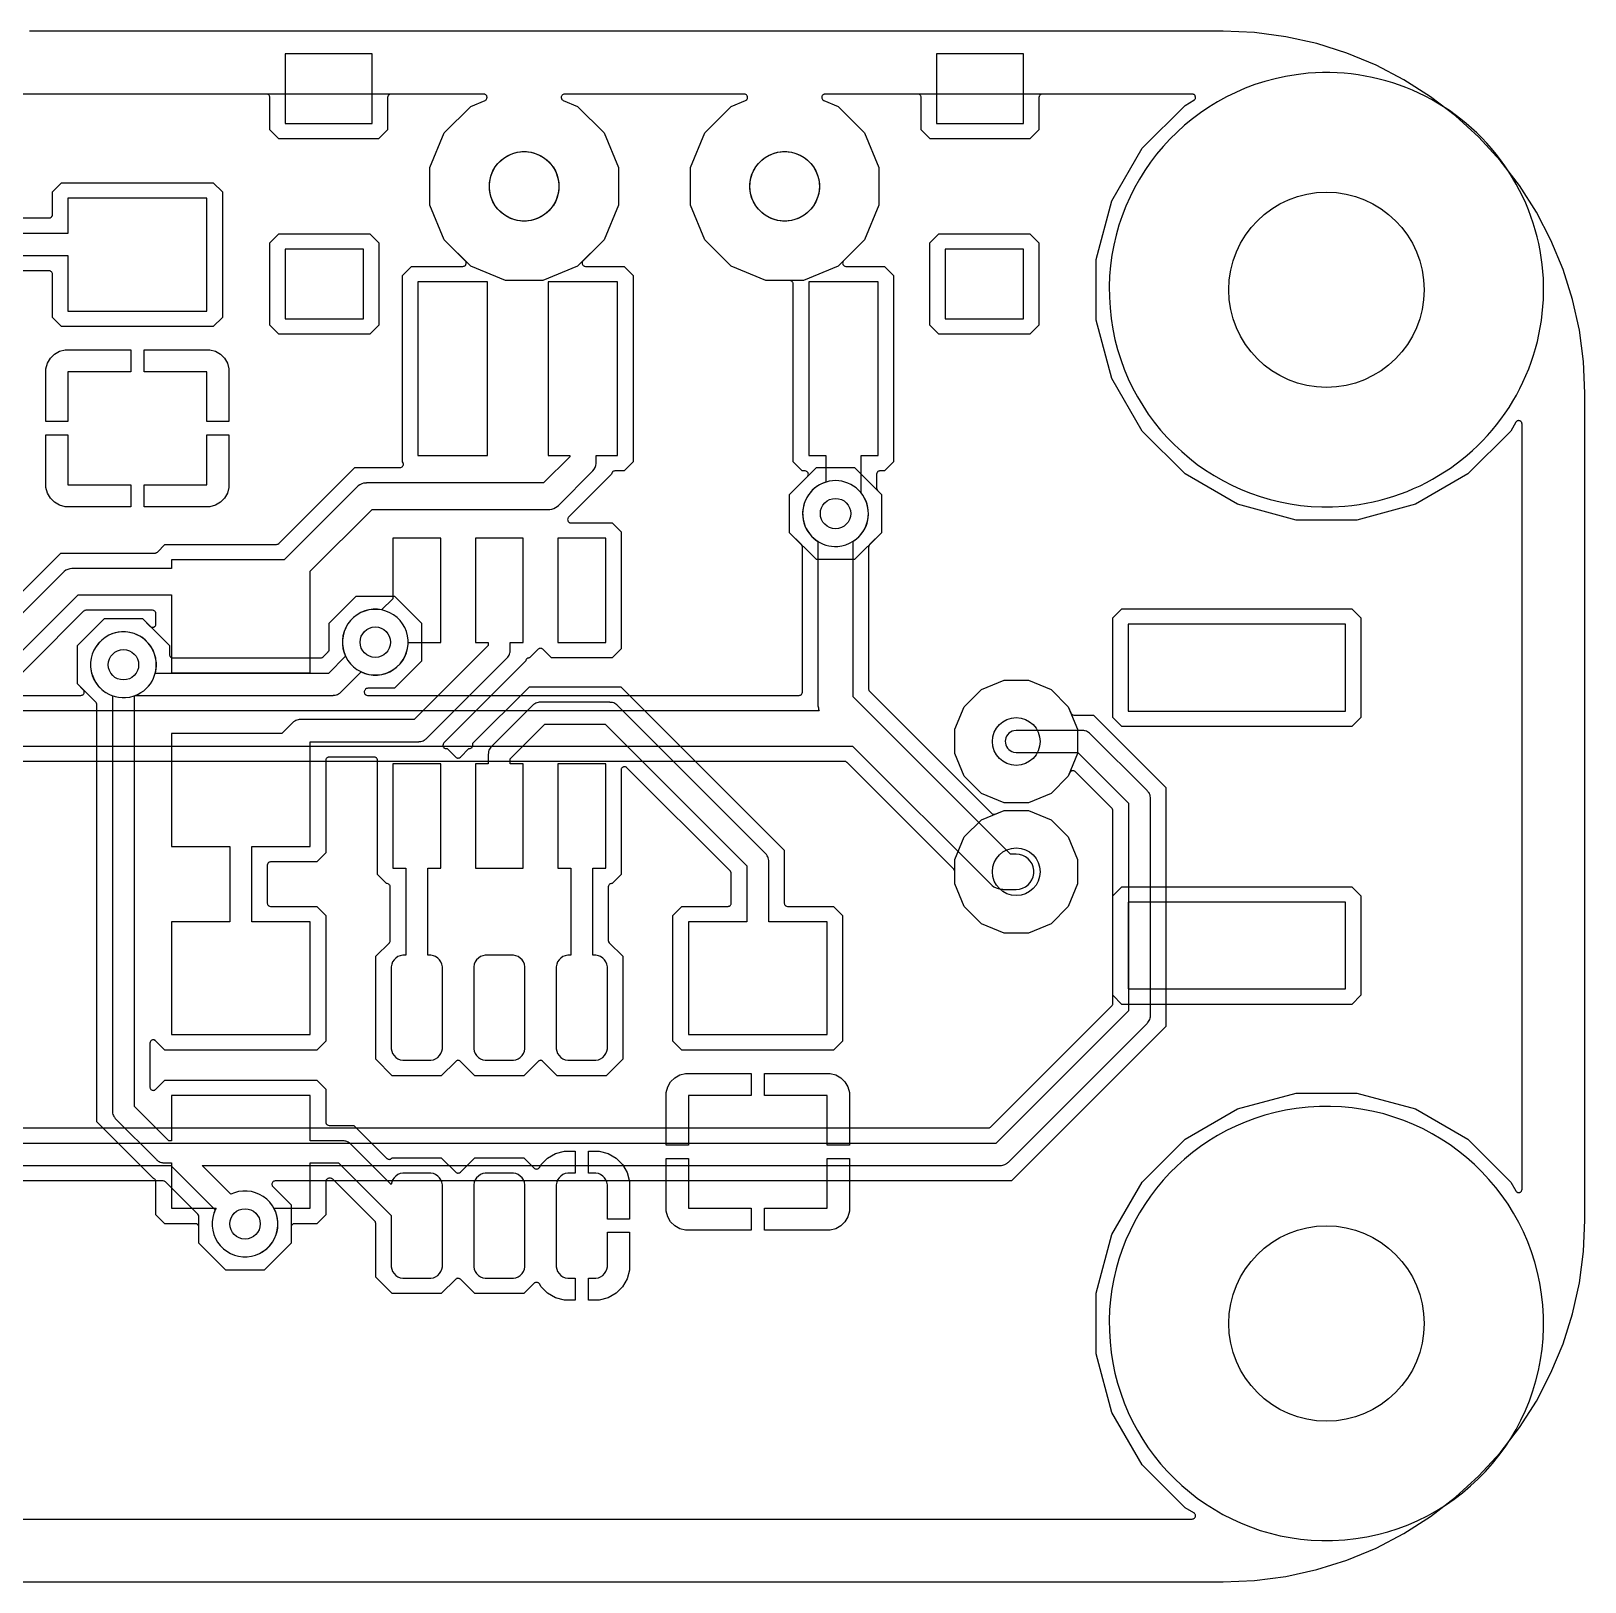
# Model space of a CAD drawing. Header units: millimetres. Extents: x 0.6 to 47, y 3 to 22.
# Drawn here: x 29.14 to 47.03, y 2.98 to 20.84 of the extents above; entities that cross this region are included whole.
import ezdxf

# ---------------------------------------------------------------- set-up
doc = ezdxf.new("R2010")
doc.units = ezdxf.units.MM

msp = doc.modelspace()

# ---------------------------------------------------------------- linework, layer by layer
at = {"layer": '16_copper'}
for points in [[(44.263, 15.367, 1), (43.843, 20.352), (43.704, 20.336, 0.945417), (44.123, 15.359)], [(30.274, 13.168), (30.322, 13.181), (30.337, 13.187), (32.614, 13.187), (32.62, 13.188), (32.625, 13.188, 0.111436), (32.678, 13.205), (32.684, 13.209), (32.693, 13.214), (32.699, 13.22), (32.704, 13.224), (32.938, 13.458), (32.978, 13.441, 1), (33.222, 14.159), (33.174, 14.172, 0.577349), (32.741, 13.678), (32.758, 13.638), (32.562, 13.441), (30.565, 13.441), (30.572, 13.466, 1), (29.828, 13.614), (29.822, 13.565, 0.453092), (30.225, 13.162)], [(44.263, 3.461, 1), (43.843, 8.445), (43.704, 8.43, 0.945417), (44.123, 3.453)]]:
    msp.add_lwpolyline(points, format="xyb", close=True, dxfattribs=at)
for points in [[(5.117, 3.7), (42.508, 3.7), (42.513, 3.702), (42.519, 3.702), (42.521, 3.703), (42.523, 3.704), (42.527, 3.707), (42.532, 3.709), (42.534, 3.711), (42.535, 3.712), (42.538, 3.717), (42.542, 3.721), (42.542, 3.723), (42.544, 3.725), (42.544, 3.731), (42.546, 3.736), (42.546, 3.738), (42.546, 3.741), (42.545, 3.746), (42.544, 3.751), (42.543, 3.753), (42.542, 3.755), (42.539, 3.76), (42.536, 3.764), (42.534, 3.766), (42.533, 3.768), (42.531, 3.769), (42.527, 3.772), (42.425, 3.831), (41.931, 4.325), (41.581, 4.929), (41.401, 5.604), (41.401, 6.302), (41.581, 6.977), (41.931, 7.582), (42.425, 8.076), (43.029, 8.425), (43.704, 8.606), (44.402, 8.606), (45.077, 8.425), (45.682, 8.076), (46.176, 7.582), (46.235, 7.479), (46.238, 7.475), (46.241, 7.471), (46.243, 7.47), (46.245, 7.468), (46.25, 7.466), (46.254, 7.463), (46.257, 7.462), (46.259, 7.461), (46.264, 7.461), (46.27, 7.46), (46.272, 7.461), (46.274, 7.461), (46.279, 7.463), (46.285, 7.464), (46.286, 7.466), (46.288, 7.466), (46.292, 7.47), (46.297, 7.474), (46.298, 7.476), (46.299, 7.477), (46.301, 7.482), (46.304, 7.487), (46.304, 7.49), (46.305, 7.491), (46.305, 7.494), (46.306, 7.498), (46.306, 16.314), (46.305, 16.319), (46.304, 16.325), (46.303, 16.327), (46.303, 16.329), (46.3, 16.334), (46.297, 16.338), (46.295, 16.34), (46.294, 16.342), (46.289, 16.345), (46.285, 16.348), (46.283, 16.349), (46.281, 16.35), (46.275, 16.351), (46.27, 16.352), (46.268, 16.352), (46.266, 16.352), (46.26, 16.351), (46.255, 16.35), (46.253, 16.349), (46.251, 16.348), (46.247, 16.345), (46.242, 16.342), (46.24, 16.34), (46.239, 16.339), (46.238, 16.337), (46.235, 16.333), (46.176, 16.231), (45.682, 15.737), (45.077, 15.388), (44.402, 15.207), (43.704, 15.207), (43.029, 15.388), (42.425, 15.737), (41.931, 16.231), (41.581, 16.836), (41.401, 17.51), (41.401, 18.209), (41.581, 18.883), (41.931, 19.488), (42.425, 19.982), (42.527, 20.041), (42.531, 20.045), (42.535, 20.048), (42.537, 20.05), (42.538, 20.051), (42.541, 20.056), (42.544, 20.061), (42.544, 20.063), (42.545, 20.065), (42.545, 20.071), (42.546, 20.076), (42.545, 20.078), (42.545, 20.08), (42.543, 20.085), (42.542, 20.091), (42.541, 20.093), (42.54, 20.095), (42.536, 20.099), (42.533, 20.103), (42.531, 20.104), (42.529, 20.106), (42.524, 20.108), (42.519, 20.11), (42.516, 20.111), (42.515, 20.111), (42.512, 20.111), (42.508, 20.112), (38.279, 20.112), (38.279, 20.112), (38.278, 20.112), (38.271, 20.11), (38.264, 20.109), (38.264, 20.109), (38.263, 20.109), (38.257, 20.104), (38.251, 20.1), (38.251, 20.1), (38.251, 20.1), (38.247, 20.093), (38.243, 20.087), (38.243, 20.087), (38.243, 20.087), (38.242, 20.079), (38.241, 20.072), (38.241, 20.072), (38.241, 20.071), (38.243, 20.064), (38.245, 20.057), (38.245, 20.057), (38.245, 20.057), (38.25, 20.051), (38.254, 20.045), (38.254, 20.045), (38.255, 20.045), (38.264, 20.039), (38.429, 19.97), (38.735, 19.665), (38.9, 19.266), (38.9, 18.834), (38.735, 18.435), (38.429, 18.13), (38.03, 17.964), (37.598, 17.964), (37.199, 18.13), (36.894, 18.435), (36.728, 18.834), (36.728, 19.266), (36.894, 19.665), (37.199, 19.97), (37.364, 20.039), (37.364, 20.039), (37.364, 20.039), (37.37, 20.043), (37.376, 20.047), (37.377, 20.048), (37.377, 20.048), (37.381, 20.054), (37.385, 20.06), (37.385, 20.061), (37.385, 20.061), (37.386, 20.068), (37.387, 20.075), (37.387, 20.076), (37.387, 20.076), (37.385, 20.083), (37.384, 20.09), (37.383, 20.091), (37.383, 20.091), (37.379, 20.097), (37.374, 20.103), (37.374, 20.103), (37.374, 20.103), (37.367, 20.106), (37.361, 20.11), (37.361, 20.11), (37.361, 20.11), (37.349, 20.112), (35.279, 20.112), (35.279, 20.112), (35.278, 20.112), (35.271, 20.11), (35.264, 20.109), (35.264, 20.109), (35.263, 20.109), (35.257, 20.104), (35.251, 20.1), (35.251, 20.1), (35.251, 20.1), (35.247, 20.093), (35.243, 20.087), (35.243, 20.087), (35.243, 20.087), (35.242, 20.079), (35.241, 20.072), (35.241, 20.072), (35.241, 20.071), (35.243, 20.064), (35.245, 20.057), (35.245, 20.057), (35.245, 20.057), (35.25, 20.051), (35.254, 20.045), (35.254, 20.045), (35.255, 20.045), (35.264, 20.039), (35.429, 19.97), (35.735, 19.665), (35.9, 19.266), (35.9, 18.834), (35.735, 18.435), (35.429, 18.13), (35.03, 17.964), (34.598, 17.964), (34.199, 18.13), (33.894, 18.435), (33.728, 18.834), (33.728, 19.266), (33.894, 19.665), (34.199, 19.97), (34.364, 20.039), (34.364, 20.039), (34.364, 20.039), (34.37, 20.043), (34.376, 20.047), (34.377, 20.048), (34.377, 20.048), (34.381, 20.054), (34.385, 20.06), (34.385, 20.061), (34.385, 20.061), (34.386, 20.068), (34.387, 20.075), (34.387, 20.076), (34.387, 20.076), (34.385, 20.083), (34.384, 20.09), (34.383, 20.091), (34.383, 20.091), (34.379, 20.097), (34.374, 20.103), (34.374, 20.103), (34.374, 20.103), (34.367, 20.106), (34.361, 20.11), (34.361, 20.11), (34.361, 20.11), (34.349, 20.112), (28.984, 20.112)], [(11.79, 13.187), (29.71, 13.187), (29.711, 13.187), (29.711, 13.187), (29.718, 13.189), (29.725, 13.19), (29.726, 13.191), (29.726, 13.191), (29.732, 13.195), (29.738, 13.199), (29.738, 13.2), (29.739, 13.2), (29.742, 13.206), (29.746, 13.212), (29.746, 13.213), (29.747, 13.213), (29.747, 13.22), (29.748, 13.227), (29.748, 13.228), (29.748, 13.228), (29.746, 13.235), (29.745, 13.242), (29.744, 13.243), (29.744, 13.243), (29.737, 13.252), (29.669, 13.32), (29.669, 13.76), (29.98, 14.071), (30.42, 14.071), (30.731, 13.76), (30.731, 13.657), (30.731, 13.656), (30.731, 13.655), (30.732, 13.649), (30.734, 13.642), (30.734, 13.641), (30.735, 13.64), (30.739, 13.635), (30.742, 13.63), (30.743, 13.629), (30.744, 13.628), (30.75, 13.625), (30.756, 13.621), (30.757, 13.621), (30.757, 13.621), (30.769, 13.619), (32.472, 13.619), (32.474, 13.619), (32.475, 13.619), (32.481, 13.621), (32.487, 13.622), (32.488, 13.623), (32.49, 13.623), (32.499, 13.63), (32.558, 13.689), (32.559, 13.691), (32.56, 13.691), (32.563, 13.697), (32.567, 13.702), (32.567, 13.704), (32.568, 13.705), (32.569, 13.716), (32.569, 14.02), (32.88, 14.331), (33.32, 14.331), (33.631, 14.02), (33.631, 13.58), (33.32, 13.269), (33.016, 13.269), (33.015, 13.269), (33.013, 13.269), (33.007, 13.268), (33.001, 13.266), (33, 13.265), (32.999, 13.265), (32.989, 13.258), (32.983, 13.252), (32.983, 13.252), (32.983, 13.252), (32.983, 13.252), (32.983, 13.252), (32.979, 13.245), (32.975, 13.239), (32.975, 13.239), (32.975, 13.239), (32.973, 13.231), (32.972, 13.224), (32.972, 13.224), (32.972, 13.223), (32.974, 13.216), (32.976, 13.209), (32.976, 13.209), (32.976, 13.209), (32.98, 13.203), (32.985, 13.197), (32.985, 13.197), (32.986, 13.196), (32.992, 13.193), (32.998, 13.189), (32.999, 13.189), (32.999, 13.189), (33.01, 13.187), (37.981, 13.187), (37.982, 13.187), (37.983, 13.187), (37.989, 13.189), (37.996, 13.19), (37.997, 13.191), (37.998, 13.191), (38.003, 13.195), (38.009, 13.199), (38.009, 13.2), (38.01, 13.201), (38.013, 13.206), (38.017, 13.212), (38.017, 13.213), (38.017, 13.214), (38.019, 13.225), (38.019, 14.896), (38.019, 14.898), (38.019, 14.899), (38.017, 14.905), (38.016, 14.911), (38.015, 14.912), (38.015, 14.914), (38.008, 14.923), (37.869, 15.061), (37.869, 15.501), (38.18, 15.812), (38.62, 15.812), (38.931, 15.501), (38.931, 15.061), (38.792, 14.923), (38.791, 14.922), (38.79, 14.921), (38.787, 14.915), (38.784, 14.91), (38.783, 14.909), (38.783, 14.907), (38.781, 14.896), (38.781, 13.261), (38.781, 13.26), (38.781, 13.258), (38.783, 13.252), (38.784, 13.246), (38.785, 13.245), (38.785, 13.243), (38.792, 13.234), (38.828, 13.198), (38.828, 13.198), (40.197, 11.829), (40.198, 11.828), (40.199, 11.827), (40.205, 11.824), (40.21, 11.821), (40.211, 11.82), (40.212, 11.82), (40.219, 11.819), (40.225, 11.818), (40.226, 11.818), (40.228, 11.818), (40.239, 11.821), (40.341, 11.863), (40.622, 11.863), (40.882, 11.755), (41.08, 11.557), (41.188, 11.297), (41.188, 11.016), (41.08, 10.756), (40.882, 10.557), (40.622, 10.449), (40.341, 10.449), (40.081, 10.557), (39.882, 10.756), (39.774, 11.016), (39.774, 11.158), (39.774, 11.16), (39.774, 11.161), (39.773, 11.167), (39.771, 11.173), (39.77, 11.175), (39.77, 11.176), (39.763, 11.185), (38.535, 12.414), (38.533, 12.415), (38.532, 12.416), (38.527, 12.419), (38.522, 12.423), (38.52, 12.423), (38.519, 12.424), (38.508, 12.425), (7.839, 12.425)], [(10.542, 8.205), (40.158, 8.205), (40.159, 8.205), (40.161, 8.205), (40.167, 8.207), (40.173, 8.208), (40.174, 8.209), (40.176, 8.209), (40.185, 8.216), (41.584, 9.615), (41.585, 9.616), (41.586, 9.617), (41.589, 9.623), (41.592, 9.628), (41.593, 9.629), (41.593, 9.631), (41.595, 9.642), (41.595, 11.858), (41.595, 11.859), (41.595, 11.861), (41.593, 11.867), (41.592, 11.873), (41.591, 11.874), (41.591, 11.876), (41.584, 11.885), (41.16, 12.309), (41.159, 12.31), (41.159, 12.31), (41.153, 12.314), (41.147, 12.318), (41.146, 12.318), (41.145, 12.318), (41.139, 12.319), (41.132, 12.32), (41.131, 12.32), (41.13, 12.32), (41.123, 12.319), (41.117, 12.317), (41.116, 12.317), (41.115, 12.316), (41.11, 12.312), (41.104, 12.308), (41.104, 12.307), (41.103, 12.307), (41.097, 12.297), (41.08, 12.256), (40.882, 12.057), (40.622, 11.949), (40.341, 11.949), (40.081, 12.057), (39.882, 12.256), (39.774, 12.516), (39.774, 12.797), (39.882, 13.057), (40.081, 13.255), (40.341, 13.363), (40.622, 13.363), (40.882, 13.255), (41.08, 13.057), (41.11, 12.985), (41.111, 12.984), (41.111, 12.982), (41.115, 12.977), (41.119, 12.972), (41.12, 12.971), (41.121, 12.97), (41.126, 12.967), (41.132, 12.964), (41.133, 12.963), (41.134, 12.963), (41.145, 12.961), (41.37, 12.961), (42.205, 12.126), (42.205, 9.374), (40.426, 7.595), (31.947, 7.595), (31.947, 7.595), (31.946, 7.595), (31.939, 7.594), (31.932, 7.592), (31.932, 7.592), (31.931, 7.592), (31.925, 7.587), (31.92, 7.583), (31.919, 7.583), (31.919, 7.583), (31.915, 7.576), (31.911, 7.57), (31.911, 7.57), (31.911, 7.569), (31.91, 7.562), (31.909, 7.555), (31.909, 7.555), (31.909, 7.554), (31.911, 7.547), (31.913, 7.54), (31.913, 7.54), (31.913, 7.539), (31.92, 7.53), (32.131, 7.32), (32.131, 6.88), (31.82, 6.569), (31.38, 6.569), (31.069, 6.88), (31.069, 7.184), (31.069, 7.185), (31.069, 7.187), (31.068, 7.193), (31.066, 7.199), (31.065, 7.2), (31.065, 7.201), (31.058, 7.211), (30.685, 7.584), (30.684, 7.585), (30.683, 7.586), (30.677, 7.589), (30.672, 7.592), (30.671, 7.593), (30.669, 7.593), (30.658, 7.595), (10.274, 7.595)]]:
    msp.add_lwpolyline(points, dxfattribs=at)
for points in [[(7.378, 12.603), (38.597, 12.603), (40.188, 11.013), (40.195, 11.006), (40.203, 10.999, 0.132344), (40.299, 10.956), (40.307, 10.955, 0.018059), (40.322, 10.954), (40.331, 10.953), (40.481, 10.953), (40.517, 10.956, 0.915917), (40.481, 11.359), (40.415, 11.359), (38.603, 13.172), (38.603, 14.962), (38.611, 14.966, 1), (38.189, 15.596), (38.15, 15.566, 0.493145), (38.189, 14.966), (38.197, 14.962), (38.197, 13.088), (38.198, 13.077), (38.198, 13.067, 0.062827), (38.209, 13.018), (38.213, 13.009), (11.584, 13.009)], [(10.4, 7.773), (30.747, 7.773), (31.258, 7.262), (31.241, 7.222, 1), (31.959, 6.978), (31.972, 7.026, 0.577349), (31.478, 7.459), (31.438, 7.442), (31.107, 7.773), (40.3, 7.773), (40.305, 7.774), (40.311, 7.773, 0.111436), (40.364, 7.79), (40.37, 7.795), (40.378, 7.8), (40.385, 7.806), (40.39, 7.81), (41.99, 9.41), (41.993, 9.414), (41.997, 9.418, 0.11143), (42.023, 9.468), (42.024, 9.475), (42.026, 9.485), (42.026, 9.494), (42.027, 9.5), (42.027, 12), (42.026, 12.005), (42.027, 12.011, 0.111436), (42.01, 12.064), (42.005, 12.07), (42, 12.078), (41.994, 12.085), (41.99, 12.09), (41.334, 12.746), (41.329, 12.749), (41.326, 12.753, 0.11143), (41.276, 12.779), (41.269, 12.78), (41.259, 12.782), (41.25, 12.782), (41.244, 12.783), (40.481, 12.783), (40.453, 12.78, 0.785533), (40.449, 12.533), (40.481, 12.529), (41.191, 12.529), (41.773, 11.947), (41.773, 9.553), (40.247, 8.027), (10.453, 8.027)]]:
    msp.add_lwpolyline(points, format="xyb", dxfattribs=at)
at = {"layer": '1_copper'}
for points in [[(33.064, 20.575), (32.064, 20.575), (32.064, 19.775), (33.064, 19.775)], [(40.564, 20.575), (39.564, 20.575), (39.564, 19.775), (40.564, 19.775)], [(31.99, 17.347), (31.886, 17.451), (31.886, 18.399), (31.99, 18.503), (33.038, 18.503), (33.142, 18.399), (33.142, 17.451), (33.038, 17.347)], [(39.59, 17.347), (39.486, 17.451), (39.486, 18.399), (39.59, 18.503), (40.638, 18.503), (40.742, 18.399), (40.742, 17.451), (40.638, 17.347)], [(32.964, 18.325), (32.064, 18.325), (32.064, 17.525), (32.964, 17.525)], [(40.564, 18.325), (39.664, 18.325), (39.664, 17.525), (40.564, 17.525)], [(34.391, 17.95), (33.591, 17.95), (33.591, 15.95), (34.391, 15.95)], [(29.307, 16.34), (29.307, 16.947), (29.324, 17.012), (29.358, 17.07), (29.405, 17.117), (29.463, 17.151), (29.527, 17.168), (30.285, 17.168), (30.285, 16.914), (29.561, 16.914), (29.561, 16.34)], [(31.161, 16.34), (31.161, 16.914), (30.437, 16.914), (30.437, 17.168), (31.194, 17.168), (31.259, 17.151), (31.317, 17.117), (31.364, 17.07), (31.398, 17.012), (31.415, 16.947), (31.415, 16.34)], [(29.527, 15.36), (29.463, 15.377), (29.405, 15.411), (29.358, 15.458), (29.324, 15.516), (29.307, 15.581), (29.307, 16.188), (29.561, 16.188), (29.561, 15.614), (30.285, 15.614), (30.285, 15.36)], [(30.437, 15.36), (30.437, 15.614), (31.161, 15.614), (31.161, 16.188), (31.415, 16.188), (31.415, 15.581), (31.398, 15.516), (31.364, 15.458), (31.317, 15.411), (31.259, 15.377), (31.194, 15.36)], [(35.753, 14.997), (35.203, 14.997), (35.203, 13.797), (35.753, 13.797)], [(41.698, 12.828), (41.593, 12.933), (41.593, 14.08), (41.698, 14.184), (44.345, 14.184), (44.449, 14.08), (44.449, 12.933), (44.345, 12.828)], [(44.271, 14.006), (41.771, 14.006), (41.771, 13.006), (44.271, 13.006)], [(40.341, 11.949), (40.081, 12.057), (39.882, 12.256), (39.774, 12.516), (39.774, 12.797), (39.882, 13.057), (40.081, 13.255), (40.341, 13.363), (40.622, 13.363), (40.882, 13.255), (41.08, 13.057), (41.188, 12.797), (41.188, 12.516), (41.08, 12.256), (40.882, 12.057), (40.622, 11.949)], [(33.769, 8.99), (33.795, 9.001), (33.82, 9.017), (33.84, 9.038), (33.856, 9.062), (33.867, 9.089), (33.873, 9.117), (33.873, 10.061), (33.867, 10.09), (33.856, 10.117), (33.84, 10.141), (33.82, 10.161), (33.795, 10.178), (33.769, 10.189), (33.74, 10.194), (33.705, 10.194), (33.705, 11.197), (33.853, 11.197), (33.853, 12.397), (33.303, 12.397), (33.303, 11.197), (33.451, 11.197), (33.451, 10.194), (33.416, 10.194), (33.388, 10.189), (33.361, 10.178), (33.337, 10.161), (33.316, 10.141), (33.3, 10.117), (33.289, 10.09), (33.283, 10.061), (33.283, 9.117), (33.289, 9.089), (33.3, 9.062), (33.316, 9.038), (33.337, 9.017), (33.361, 9.001), (33.388, 8.99), (33.416, 8.984), (33.74, 8.984)], [(35.669, 8.99), (35.695, 9.001), (35.72, 9.017), (35.74, 9.038), (35.756, 9.062), (35.767, 9.089), (35.773, 9.117), (35.773, 10.061), (35.767, 10.09), (35.756, 10.117), (35.74, 10.141), (35.72, 10.161), (35.695, 10.178), (35.669, 10.189), (35.64, 10.194), (35.605, 10.194), (35.605, 11.197), (35.753, 11.197), (35.753, 12.397), (35.203, 12.397), (35.203, 11.197), (35.351, 11.197), (35.351, 10.194), (35.316, 10.194), (35.288, 10.189), (35.261, 10.178), (35.237, 10.161), (35.216, 10.141), (35.2, 10.117), (35.189, 10.09), (35.183, 10.061), (35.183, 9.117), (35.189, 9.089), (35.2, 9.062), (35.216, 9.038), (35.237, 9.017), (35.261, 9.001), (35.288, 8.99), (35.316, 8.984), (35.64, 8.984)], [(40.341, 10.449), (40.081, 10.557), (39.882, 10.756), (39.774, 11.016), (39.774, 11.297), (39.882, 11.557), (40.081, 11.755), (40.341, 11.863), (40.622, 11.863), (40.882, 11.755), (41.08, 11.557), (41.188, 11.297), (41.188, 11.016), (41.08, 10.756), (40.882, 10.557), (40.622, 10.449)], [(41.698, 9.628), (41.593, 9.733), (41.593, 10.88), (41.698, 10.984), (44.345, 10.984), (44.449, 10.88), (44.449, 9.733), (44.345, 9.628)], [(44.271, 10.806), (41.771, 10.806), (41.771, 9.806), (44.271, 9.806)], [(34.719, 8.99), (34.745, 9.001), (34.77, 9.017), (34.79, 9.038), (34.806, 9.062), (34.817, 9.089), (34.823, 9.117), (34.823, 10.061), (34.817, 10.09), (34.806, 10.117), (34.79, 10.141), (34.77, 10.161), (34.745, 10.178), (34.719, 10.189), (34.69, 10.194), (34.366, 10.194), (34.338, 10.189), (34.311, 10.178), (34.287, 10.161), (34.266, 10.141), (34.25, 10.117), (34.239, 10.09), (34.233, 10.061), (34.233, 9.117), (34.239, 9.089), (34.25, 9.062), (34.266, 9.038), (34.287, 9.017), (34.311, 9.001), (34.338, 8.99), (34.366, 8.984), (34.69, 8.984)], [(36.451, 8.006), (36.451, 8.613), (36.468, 8.678), (36.501, 8.736), (36.549, 8.783), (36.607, 8.816), (36.671, 8.834), (37.428, 8.834), (37.428, 8.58), (36.705, 8.58), (36.705, 8.006)], [(38.305, 8.006), (38.305, 8.58), (37.581, 8.58), (37.581, 8.834), (38.338, 8.834), (38.403, 8.816), (38.461, 8.783), (38.508, 8.736), (38.541, 8.678), (38.559, 8.613), (38.559, 8.006)], [(35.773, 7.156), (35.773, 7.551), (35.767, 7.58), (35.756, 7.607), (35.74, 7.631), (35.72, 7.651), (35.695, 7.668), (35.669, 7.679), (35.64, 7.684), (35.554, 7.684), (35.554, 7.938), (35.678, 7.938), (35.781, 7.911), (35.872, 7.858), (35.947, 7.783), (36, 7.692), (36.027, 7.59), (36.027, 7.156)], [(36.671, 7.026), (36.607, 7.043), (36.549, 7.076), (36.501, 7.124), (36.468, 7.182), (36.451, 7.246), (36.451, 7.853), (36.705, 7.853), (36.705, 7.28), (37.428, 7.28), (37.428, 7.026)], [(37.581, 7.026), (37.581, 7.28), (38.305, 7.28), (38.305, 7.853), (38.559, 7.853), (38.559, 7.246), (38.541, 7.182), (38.508, 7.124), (38.461, 7.076), (38.403, 7.043), (38.338, 7.026)], [(34.719, 6.48), (34.745, 6.491), (34.77, 6.507), (34.79, 6.528), (34.806, 6.552), (34.817, 6.579), (34.823, 6.607), (34.823, 7.551), (34.817, 7.58), (34.806, 7.607), (34.79, 7.631), (34.77, 7.651), (34.745, 7.668), (34.719, 7.679), (34.69, 7.684), (34.366, 7.684), (34.338, 7.679), (34.311, 7.668), (34.287, 7.651), (34.266, 7.631), (34.25, 7.607), (34.239, 7.58), (34.233, 7.551), (34.233, 6.607), (34.239, 6.579), (34.25, 6.552), (34.266, 6.528), (34.287, 6.507), (34.311, 6.491), (34.338, 6.48), (34.366, 6.474), (34.69, 6.474)], [(35.554, 6.22), (35.554, 6.474), (35.64, 6.474), (35.669, 6.48), (35.695, 6.491), (35.72, 6.507), (35.74, 6.528), (35.756, 6.552), (35.767, 6.579), (35.773, 6.607), (35.773, 7.003), (36.027, 7.003), (36.027, 6.569), (36, 6.467), (35.947, 6.375), (35.872, 6.301), (35.781, 6.248), (35.678, 6.22)]]:
    msp.add_lwpolyline(points, close=True, dxfattribs=at)
for points in [[(44.263, 15.367, 1), (43.843, 20.352), (43.704, 20.336, 0.945417), (44.123, 15.359)], [(38.474, 14.91, 0.534512), (38.715, 15.492), (38.694, 15.519), (38.694, 15.95), (38.891, 15.95), (38.891, 17.95), (38.091, 17.95), (38.091, 15.95), (38.288, 15.95), (38.288, 15.643), (38.278, 15.64, 0.876976), (38.425, 14.903)], [(32.352, 10.58), (31.679, 10.58), (31.679, 11.447), (32.352, 11.447), (32.352, 12.654), (33.6, 12.654), (33.605, 12.655), (33.611, 12.655, 0.111436), (33.664, 12.672), (33.67, 12.676), (33.678, 12.681), (33.685, 12.687), (33.69, 12.691), (34.618, 13.62), (34.621, 13.624), (34.625, 13.628, 0.11143), (34.651, 13.677), (34.652, 13.684), (34.654, 13.694), (34.654, 13.703), (34.655, 13.709), (34.655, 13.797), (34.803, 13.797), (34.803, 14.997), (34.253, 14.997), (34.253, 13.797), (34.401, 13.797), (34.401, 13.762), (33.547, 12.908), (32.236, 12.908), (32.231, 12.908), (32.225, 12.908, 0.111436), (32.172, 12.891), (32.166, 12.886), (32.157, 12.881), (32.151, 12.875), (32.146, 12.871), (32.022, 12.747), (30.752, 12.747), (30.752, 11.447), (31.425, 11.447), (31.425, 10.58), (30.752, 10.58), (30.752, 9.28), (32.352, 9.28)], [(33.174, 13.428, 0.339456), (33.478, 13.775), (33.478, 13.797), (33.853, 13.797), (33.853, 14.997), (33.303, 14.997), (33.303, 14.301), (33.173, 14.172), (33.125, 14.178, 1), (33.075, 13.422), (33.125, 13.422)], [(32.352, 8.58), (30.752, 8.58), (30.752, 8.057), (30.723, 8.057), (30.327, 8.453), (30.327, 13.183), (30.368, 13.2, 1), (30.032, 13.88), (29.989, 13.855, 0.577351), (30.032, 13.2), (30.073, 13.183), (30.073, 8.4), (30.074, 8.395), (30.073, 8.389, 0.111436), (30.09, 8.336), (30.095, 8.33), (30.1, 8.322), (30.106, 8.315), (30.11, 8.31), (30.581, 7.84), (30.585, 7.836), (30.588, 7.833, 0.11143), (30.638, 7.807), (30.645, 7.806), (30.655, 7.804), (30.664, 7.804), (30.67, 7.803), (30.752, 7.803), (30.752, 7.28), (31.267, 7.28), (31.26, 7.268, 1), (31.94, 6.932), (31.959, 6.978, 0.198911), (31.94, 7.268), (31.933, 7.28), (32.352, 7.28), (32.352, 7.803), (32.675, 7.803), (33.283, 7.195), (33.283, 6.607), (33.289, 6.579), (33.3, 6.552), (33.316, 6.528), (33.337, 6.507), (33.361, 6.491), (33.388, 6.48), (33.416, 6.474), (33.74, 6.474), (33.769, 6.48), (33.795, 6.491), (33.82, 6.507), (33.84, 6.528), (33.856, 6.552), (33.867, 6.579), (33.873, 6.607), (33.873, 7.551), (33.867, 7.58), (33.856, 7.607), (33.84, 7.631), (33.82, 7.651), (33.795, 7.668), (33.769, 7.679), (33.74, 7.684), (33.416, 7.684), (33.388, 7.679), (33.361, 7.668), (33.337, 7.651), (33.316, 7.631), (33.3, 7.607), (33.289, 7.58), (33.284, 7.554), (32.818, 8.019), (32.813, 8.023), (32.81, 8.027, 0.11143), (32.76, 8.053), (32.753, 8.053), (32.743, 8.056), (32.734, 8.056), (32.728, 8.057), (32.352, 8.057)], [(38.305, 10.58), (37.632, 10.58), (37.632, 11.277), (37.631, 11.282), (37.631, 11.287, 0.111436), (37.614, 11.341), (37.61, 11.346), (37.605, 11.355), (37.598, 11.361), (37.594, 11.366), (35.89, 13.071), (35.886, 13.074), (35.882, 13.078, 0.11143), (35.832, 13.104), (35.825, 13.105), (35.815, 13.107), (35.806, 13.107), (35.8, 13.108), (35, 13.108), (34.995, 13.108), (34.989, 13.108, 0.111436), (34.936, 13.091), (34.93, 13.086), (34.922, 13.081), (34.915, 13.075), (34.91, 13.071), (34.438, 12.599), (34.435, 12.595), (34.431, 12.591, 0.11143), (34.405, 12.542), (34.404, 12.534), (34.402, 12.525), (34.402, 12.516), (34.401, 12.509), (34.401, 12.397), (34.253, 12.397), (34.253, 11.197), (34.803, 11.197), (34.803, 12.397), (34.655, 12.397), (34.655, 12.457), (35.053, 12.854), (35.747, 12.854), (37.378, 11.224), (37.378, 10.58), (36.705, 10.58), (36.705, 9.28), (38.305, 9.28)], [(44.263, 3.461, 1), (43.843, 8.445), (43.704, 8.43, 0.945417), (44.123, 3.453)]]:
    msp.add_lwpolyline(points, format="xyb", close=True, dxfattribs=at)
for points in [[(27.87, 13.218), (29.479, 14.827), (30.565, 14.827), (30.566, 14.827), (30.568, 14.827), (30.573, 14.829), (30.58, 14.83), (30.581, 14.831), (30.582, 14.831), (30.591, 14.838), (30.678, 14.925), (31.961, 14.925), (31.962, 14.925), (31.964, 14.925), (31.97, 14.927), (31.976, 14.928), (31.977, 14.929), (31.978, 14.929), (31.988, 14.936), (32.863, 15.811), (33.386, 15.811), (33.387, 15.812), (33.387, 15.811), (33.394, 15.813), (33.401, 15.815), (33.402, 15.815), (33.402, 15.815), (33.408, 15.819), (33.414, 15.823), (33.414, 15.824), (33.414, 15.824), (33.418, 15.83), (33.422, 15.836), (33.422, 15.837), (33.422, 15.837), (33.423, 15.844), (33.424, 15.852), (33.424, 15.852), (33.424, 15.853), (33.422, 15.859), (33.42, 15.866), (33.42, 15.867), (33.42, 15.867), (33.413, 15.876), (33.413, 18.024), (33.517, 18.128), (34.109, 18.128), (34.109, 18.128), (34.11, 18.128), (34.117, 18.129), (34.124, 18.131), (34.124, 18.131), (34.125, 18.131), (34.13, 18.136), (34.136, 18.14), (34.137, 18.14), (34.137, 18.14), (34.141, 18.147), (34.144, 18.153), (34.145, 18.153), (34.145, 18.154), (34.146, 18.161), (34.147, 18.168), (34.147, 18.168), (34.147, 18.169), (34.145, 18.176), (34.143, 18.183), (34.143, 18.183), (34.142, 18.184), (34.136, 18.193), (33.894, 18.435), (33.728, 18.834), (33.728, 19.266), (33.894, 19.665), (34.199, 19.97), (34.364, 20.039), (34.364, 20.039), (34.364, 20.039), (34.37, 20.043), (34.376, 20.047), (34.377, 20.048), (34.377, 20.048), (34.381, 20.054), (34.385, 20.06), (34.385, 20.061), (34.385, 20.061), (34.386, 20.068), (34.387, 20.075), (34.387, 20.076), (34.387, 20.076), (34.385, 20.083), (34.384, 20.09), (34.383, 20.091), (34.383, 20.091), (34.379, 20.097), (34.374, 20.103), (34.374, 20.103), (34.374, 20.103), (34.367, 20.106), (34.361, 20.11), (34.361, 20.11), (34.361, 20.11), (34.349, 20.112), (33.28, 20.112), (33.279, 20.112), (33.278, 20.112), (33.271, 20.11), (33.265, 20.109), (33.264, 20.108), (33.263, 20.108), (33.258, 20.104), (33.252, 20.1), (33.252, 20.099), (33.251, 20.099), (33.248, 20.093), (33.244, 20.087), (33.244, 20.086), (33.244, 20.085), (33.242, 20.074), (33.242, 19.701), (33.138, 19.597), (31.99, 19.597), (31.886, 19.701), (31.886, 20.074), (31.886, 20.075), (31.886, 20.076), (31.885, 20.082), (31.883, 20.089), (31.883, 20.09), (31.882, 20.091), (31.878, 20.096), (31.874, 20.102), (31.874, 20.102), (31.873, 20.103), (31.867, 20.106), (31.861, 20.11), (31.86, 20.11), (31.859, 20.11), (31.848, 20.112), (28.984, 20.112)], [(28.428, 3.7), (42.508, 3.7), (42.513, 3.702), (42.519, 3.702), (42.521, 3.703), (42.523, 3.704), (42.527, 3.707), (42.532, 3.709), (42.534, 3.711), (42.535, 3.712), (42.538, 3.717), (42.542, 3.721), (42.542, 3.723), (42.544, 3.725), (42.544, 3.731), (42.546, 3.736), (42.546, 3.738), (42.546, 3.741), (42.545, 3.746), (42.544, 3.751), (42.543, 3.753), (42.542, 3.755), (42.539, 3.76), (42.536, 3.764), (42.534, 3.766), (42.533, 3.768), (42.531, 3.769), (42.527, 3.772), (42.425, 3.831), (41.931, 4.325), (41.581, 4.929), (41.401, 5.604), (41.401, 6.302), (41.581, 6.977), (41.931, 7.582), (42.425, 8.076), (43.029, 8.425), (43.704, 8.606), (44.402, 8.606), (45.077, 8.425), (45.682, 8.076), (46.176, 7.582), (46.235, 7.479), (46.238, 7.475), (46.241, 7.471), (46.243, 7.47), (46.245, 7.468), (46.25, 7.466), (46.254, 7.463), (46.257, 7.462), (46.259, 7.461), (46.264, 7.461), (46.27, 7.46), (46.272, 7.461), (46.274, 7.461), (46.279, 7.463), (46.285, 7.464), (46.286, 7.466), (46.288, 7.466), (46.292, 7.47), (46.297, 7.474), (46.298, 7.476), (46.299, 7.477), (46.301, 7.482), (46.304, 7.487), (46.304, 7.49), (46.305, 7.491), (46.305, 7.494), (46.306, 7.498), (46.306, 16.314), (46.305, 16.319), (46.304, 16.325), (46.303, 16.327), (46.303, 16.329), (46.3, 16.334), (46.297, 16.338), (46.295, 16.34), (46.294, 16.342), (46.289, 16.345), (46.285, 16.348), (46.283, 16.349), (46.281, 16.35), (46.275, 16.351), (46.27, 16.352), (46.268, 16.352), (46.266, 16.352), (46.26, 16.351), (46.255, 16.35), (46.253, 16.349), (46.251, 16.348), (46.247, 16.345), (46.242, 16.342), (46.24, 16.34), (46.239, 16.339), (46.238, 16.337), (46.235, 16.333), (46.176, 16.231), (45.682, 15.737), (45.077, 15.388), (44.402, 15.207), (43.704, 15.207), (43.029, 15.388), (42.425, 15.737), (41.931, 16.231), (41.581, 16.836), (41.401, 17.51), (41.401, 18.209), (41.581, 18.883), (41.931, 19.488), (42.425, 19.982), (42.527, 20.041), (42.531, 20.045), (42.535, 20.048), (42.537, 20.05), (42.538, 20.051), (42.541, 20.056), (42.544, 20.061), (42.544, 20.063), (42.545, 20.065), (42.545, 20.071), (42.546, 20.076), (42.545, 20.078), (42.545, 20.08), (42.543, 20.085), (42.542, 20.091), (42.541, 20.093), (42.54, 20.095), (42.536, 20.099), (42.533, 20.103), (42.531, 20.104), (42.529, 20.106), (42.524, 20.108), (42.519, 20.11), (42.516, 20.111), (42.515, 20.111), (42.512, 20.111), (42.508, 20.112), (40.78, 20.112), (40.779, 20.112), (40.778, 20.112), (40.771, 20.11), (40.765, 20.109), (40.764, 20.108), (40.763, 20.108), (40.758, 20.104), (40.752, 20.1), (40.752, 20.099), (40.751, 20.099), (40.748, 20.093), (40.744, 20.087), (40.744, 20.086), (40.744, 20.085), (40.742, 20.074), (40.742, 19.701), (40.638, 19.597), (39.49, 19.597), (39.386, 19.701), (39.386, 20.074), (39.386, 20.075), (39.386, 20.076), (39.385, 20.082), (39.383, 20.089), (39.383, 20.09), (39.382, 20.091), (39.378, 20.096), (39.374, 20.102), (39.374, 20.102), (39.373, 20.103), (39.367, 20.106), (39.361, 20.11), (39.36, 20.11), (39.359, 20.11), (39.348, 20.112), (38.279, 20.112), (38.279, 20.112), (38.278, 20.112), (38.271, 20.11), (38.264, 20.109), (38.264, 20.109), (38.263, 20.109), (38.257, 20.104), (38.251, 20.1), (38.251, 20.1), (38.251, 20.1), (38.247, 20.093), (38.243, 20.087), (38.243, 20.087), (38.243, 20.087), (38.242, 20.079), (38.241, 20.072), (38.241, 20.072), (38.241, 20.071), (38.243, 20.064), (38.245, 20.057), (38.245, 20.057), (38.245, 20.057), (38.25, 20.051), (38.254, 20.045), (38.254, 20.045), (38.255, 20.045), (38.264, 20.039), (38.429, 19.97), (38.735, 19.665), (38.9, 19.266), (38.9, 18.834), (38.735, 18.435), (38.492, 18.193), (38.492, 18.192), (38.492, 18.192), (38.488, 18.186), (38.484, 18.18), (38.484, 18.18), (38.484, 18.179), (38.483, 18.172), (38.481, 18.165), (38.481, 18.164), (38.481, 18.164), (38.483, 18.157), (38.485, 18.15), (38.485, 18.15), (38.485, 18.149), (38.49, 18.143), (38.494, 18.138), (38.494, 18.137), (38.495, 18.137), (38.501, 18.133), (38.507, 18.13), (38.508, 18.13), (38.508, 18.13), (38.519, 18.128), (38.965, 18.128), (39.069, 18.024), (39.069, 15.876), (38.965, 15.772), (38.91, 15.772), (38.909, 15.772), (38.908, 15.772), (38.902, 15.77), (38.895, 15.769), (38.894, 15.769), (38.893, 15.768), (38.888, 15.764), (38.883, 15.76), (38.882, 15.759), (38.881, 15.759), (38.878, 15.753), (38.874, 15.747), (38.874, 15.746), (38.874, 15.745), (38.872, 15.734), (38.872, 15.575), (38.872, 15.574), (38.872, 15.572), (38.874, 15.566), (38.875, 15.56), (38.876, 15.559), (38.876, 15.558), (38.883, 15.548), (38.931, 15.501), (38.931, 15.061), (38.62, 14.751), (38.18, 14.751), (37.869, 15.061), (37.869, 15.501), (38.076, 15.707), (38.076, 15.708), (38.076, 15.708), (38.08, 15.714), (38.084, 15.72), (38.084, 15.72), (38.084, 15.721), (38.085, 15.728), (38.087, 15.735), (38.087, 15.736), (38.087, 15.736), (38.085, 15.743), (38.083, 15.75), (38.083, 15.75), (38.083, 15.751), (38.078, 15.757), (38.074, 15.762), (38.074, 15.763), (38.073, 15.763), (38.067, 15.767), (38.061, 15.77), (38.06, 15.77), (38.06, 15.77), (38.049, 15.772), (38.017, 15.772), (37.913, 15.876), (37.913, 17.926), (37.913, 17.927), (37.913, 17.928), (37.912, 17.935), (37.91, 17.941), (37.91, 17.942), (37.909, 17.943), (37.905, 17.948), (37.901, 17.954), (37.901, 17.954), (37.9, 17.955), (37.894, 17.958), (37.888, 17.962), (37.887, 17.962), (37.886, 17.962), (37.875, 17.964), (37.598, 17.964), (37.199, 18.13), (36.894, 18.435), (36.728, 18.834), (36.728, 19.266), (36.894, 19.665), (37.199, 19.97), (37.364, 20.039), (37.364, 20.039), (37.364, 20.039), (37.37, 20.043), (37.376, 20.047), (37.377, 20.048), (37.377, 20.048), (37.381, 20.054), (37.385, 20.06), (37.385, 20.061), (37.385, 20.061), (37.386, 20.068), (37.387, 20.075), (37.387, 20.076), (37.387, 20.076), (37.385, 20.083), (37.384, 20.09), (37.383, 20.091), (37.383, 20.091), (37.379, 20.097), (37.374, 20.103), (37.374, 20.103), (37.374, 20.103), (37.367, 20.106), (37.361, 20.11), (37.361, 20.11), (37.361, 20.11), (37.349, 20.112), (35.279, 20.112), (35.279, 20.112), (35.278, 20.112), (35.271, 20.11), (35.264, 20.109), (35.264, 20.109), (35.263, 20.109), (35.257, 20.104), (35.251, 20.1), (35.251, 20.1), (35.251, 20.1), (35.247, 20.093), (35.243, 20.087), (35.243, 20.087), (35.243, 20.087), (35.242, 20.079), (35.241, 20.072), (35.241, 20.072), (35.241, 20.071), (35.243, 20.064), (35.245, 20.057), (35.245, 20.057), (35.245, 20.057), (35.25, 20.051), (35.254, 20.045), (35.254, 20.045), (35.255, 20.045), (35.264, 20.039), (35.429, 19.97), (35.735, 19.665), (35.9, 19.266), (35.9, 18.834), (35.735, 18.435), (35.492, 18.193), (35.492, 18.192), (35.492, 18.192), (35.488, 18.186), (35.484, 18.18), (35.484, 18.18), (35.484, 18.179), (35.483, 18.172), (35.481, 18.165), (35.481, 18.164), (35.481, 18.164), (35.483, 18.157), (35.485, 18.15), (35.485, 18.15), (35.485, 18.149), (35.49, 18.143), (35.494, 18.138), (35.494, 18.137), (35.495, 18.137), (35.501, 18.133), (35.507, 18.13), (35.508, 18.13), (35.508, 18.13), (35.519, 18.128), (35.965, 18.128), (36.069, 18.024), (36.069, 15.876), (35.965, 15.772), (35.859, 15.772), (35.858, 15.772), (35.857, 15.772), (35.851, 15.77), (35.844, 15.769), (35.843, 15.769), (35.843, 15.768), (35.837, 15.764), (35.832, 15.76), (35.831, 15.759), (35.83, 15.759), (35.827, 15.753), (35.824, 15.747), (35.823, 15.746), (35.823, 15.745), (35.822, 15.736), (35.441, 15.356), (35.325, 15.24), (35.325, 15.239), (35.325, 15.239), (35.321, 15.233), (35.317, 15.227), (35.317, 15.226), (35.317, 15.226), (35.316, 15.219), (35.314, 15.212), (35.314, 15.211), (35.314, 15.211), (35.316, 15.204), (35.318, 15.197), (35.318, 15.196), (35.318, 15.196), (35.323, 15.19), (35.327, 15.184), (35.327, 15.184), (35.328, 15.184), (35.334, 15.18), (35.34, 15.177), (35.341, 15.177), (35.341, 15.176), (35.352, 15.175), (35.827, 15.175), (35.931, 15.071), (35.931, 13.723), (35.827, 13.619), (35.129, 13.619), (35.03, 13.718), (35.029, 13.719), (35.029, 13.72), (35.023, 13.723), (35.017, 13.727), (35.016, 13.727), (35.015, 13.728), (35.009, 13.728), (35.002, 13.73), (35.001, 13.729), (35, 13.73), (34.994, 13.728), (34.987, 13.726), (34.986, 13.726), (34.985, 13.725), (34.976, 13.718), (34.877, 13.619), (34.871, 13.619), (34.87, 13.619), (34.869, 13.619), (34.863, 13.617), (34.856, 13.616), (34.855, 13.615), (34.854, 13.615), (34.849, 13.611), (34.843, 13.607), (34.843, 13.606), (34.842, 13.606), (34.839, 13.6), (34.835, 13.594), (34.835, 13.593), (34.835, 13.592), (34.833, 13.584), (33.916, 12.666), (33.916, 12.666), (33.89, 12.64), (33.889, 12.639), (33.889, 12.639), (33.885, 12.633), (33.881, 12.627), (33.881, 12.626), (33.881, 12.626), (33.88, 12.619), (33.878, 12.612), (33.878, 12.611), (33.878, 12.611), (33.88, 12.604), (33.882, 12.597), (33.882, 12.596), (33.882, 12.596), (33.887, 12.59), (33.891, 12.584), (33.891, 12.584), (33.892, 12.584), (33.898, 12.58), (33.904, 12.577), (33.905, 12.577), (33.905, 12.576), (33.916, 12.575), (33.927, 12.575), (34.026, 12.475), (34.027, 12.475), (34.028, 12.474), (34.033, 12.471), (34.039, 12.467), (34.04, 12.467), (34.041, 12.466), (34.048, 12.465), (34.054, 12.464), (34.055, 12.464), (34.056, 12.464), (34.063, 12.466), (34.069, 12.468), (34.07, 12.468), (34.071, 12.468), (34.08, 12.475), (34.179, 12.575), (34.185, 12.575), (34.186, 12.575), (34.187, 12.575), (34.194, 12.576), (34.2, 12.578), (34.201, 12.578), (34.202, 12.579), (34.207, 12.583), (34.213, 12.587), (34.213, 12.587), (34.214, 12.588), (34.217, 12.594), (34.221, 12.6), (34.221, 12.601), (34.222, 12.601), (34.223, 12.613), (34.223, 12.636), (34.874, 13.286), (35.926, 13.286), (37.809, 11.403), (37.809, 10.796), (37.81, 10.795), (37.81, 10.794), (37.811, 10.787), (37.813, 10.781), (37.813, 10.78), (37.813, 10.779), (37.818, 10.773), (37.821, 10.768), (37.822, 10.767), (37.823, 10.767), (37.829, 10.763), (37.834, 10.76), (37.835, 10.76), (37.836, 10.759), (37.848, 10.757), (38.378, 10.757), (38.482, 10.653), (38.482, 9.206), (38.378, 9.102), (36.631, 9.102), (36.527, 9.206), (36.527, 10.653), (36.631, 10.757), (37.162, 10.757), (37.163, 10.758), (37.164, 10.758), (37.17, 10.759), (37.177, 10.761), (37.178, 10.761), (37.179, 10.761), (37.184, 10.766), (37.189, 10.769), (37.19, 10.77), (37.191, 10.771), (37.194, 10.777), (37.198, 10.782), (37.198, 10.783), (37.198, 10.784), (37.2, 10.796), (37.2, 11.135), (37.2, 11.136), (37.2, 11.138), (37.198, 11.143), (37.197, 11.15), (37.196, 11.151), (37.196, 11.152), (37.189, 11.161), (35.996, 12.354), (35.996, 12.355), (35.995, 12.355), (35.989, 12.359), (35.983, 12.363), (35.983, 12.363), (35.982, 12.363), (35.975, 12.364), (35.968, 12.365), (35.968, 12.365), (35.967, 12.365), (35.96, 12.364), (35.953, 12.362), (35.953, 12.362), (35.952, 12.361), (35.947, 12.357), (35.941, 12.353), (35.94, 12.352), (35.94, 12.352), (35.937, 12.346), (35.933, 12.34), (35.933, 12.339), (35.933, 12.339), (35.931, 12.327), (35.931, 11.123), (35.827, 11.019), (35.821, 11.019), (35.82, 11.019), (35.819, 11.019), (35.813, 11.017), (35.806, 11.016), (35.805, 11.015), (35.804, 11.015), (35.799, 11.011), (35.793, 11.007), (35.793, 11.006), (35.792, 11.006), (35.789, 11), (35.785, 10.994), (35.785, 10.993), (35.785, 10.992), (35.783, 10.981), (35.783, 10.365), (35.783, 10.364), (35.783, 10.362), (35.785, 10.356), (35.786, 10.35), (35.787, 10.349), (35.787, 10.348), (35.794, 10.338), (35.951, 10.182), (35.951, 8.997), (35.76, 8.807), (35.196, 8.807), (35.03, 8.972), (35.029, 8.973), (35.029, 8.974), (35.023, 8.977), (35.017, 8.981), (35.016, 8.981), (35.015, 8.982), (35.009, 8.982), (35.002, 8.984), (35.001, 8.983), (35, 8.983), (34.994, 8.982), (34.987, 8.98), (34.986, 8.979), (34.985, 8.979), (34.976, 8.972), (34.81, 8.807), (34.246, 8.807), (34.08, 8.972), (34.079, 8.973), (34.079, 8.974), (34.073, 8.977), (34.067, 8.981), (34.066, 8.981), (34.065, 8.982), (34.059, 8.982), (34.052, 8.984), (34.051, 8.983), (34.05, 8.983), (34.044, 8.982), (34.037, 8.98), (34.036, 8.979), (34.035, 8.979), (34.026, 8.972), (33.86, 8.807), (33.296, 8.807), (33.105, 8.997), (33.105, 10.182), (33.262, 10.338), (33.263, 10.34), (33.264, 10.341), (33.267, 10.346), (33.271, 10.351), (33.271, 10.353), (33.272, 10.354), (33.273, 10.365), (33.273, 10.981), (33.273, 10.982), (33.273, 10.983), (33.272, 10.989), (33.27, 10.996), (33.27, 10.997), (33.269, 10.998), (33.265, 11.003), (33.261, 11.009), (33.261, 11.009), (33.26, 11.01), (33.254, 11.013), (33.248, 11.017), (33.247, 11.017), (33.247, 11.017), (33.235, 11.019), (33.229, 11.019), (33.125, 11.123), (33.125, 12.438), (33.125, 12.439), (33.125, 12.44), (33.124, 12.447), (33.122, 12.453), (33.122, 12.454), (33.121, 12.455), (33.117, 12.46), (33.113, 12.466), (33.113, 12.467), (33.112, 12.467), (33.106, 12.471), (33.1, 12.474), (33.099, 12.474), (33.099, 12.475), (33.087, 12.476), (32.567, 12.476), (32.566, 12.476), (32.565, 12.476), (32.559, 12.475), (32.552, 12.473), (32.552, 12.473), (32.551, 12.473), (32.545, 12.468), (32.54, 12.465), (32.539, 12.464), (32.538, 12.463), (32.535, 12.457), (32.532, 12.452), (32.532, 12.451), (32.531, 12.45), (32.529, 12.438), (32.529, 11.373), (32.425, 11.269), (31.894, 11.269), (31.893, 11.269), (31.892, 11.269), (31.886, 11.267), (31.879, 11.266), (31.879, 11.265), (31.878, 11.265), (31.872, 11.261), (31.867, 11.257), (31.866, 11.256), (31.866, 11.256), (31.862, 11.25), (31.859, 11.244), (31.859, 11.243), (31.858, 11.242), (31.856, 11.231), (31.856, 10.796), (31.857, 10.795), (31.856, 10.794), (31.858, 10.787), (31.859, 10.781), (31.86, 10.78), (31.86, 10.779), (31.864, 10.773), (31.868, 10.768), (31.869, 10.767), (31.87, 10.767), (31.876, 10.763), (31.881, 10.76), (31.882, 10.76), (31.883, 10.759), (31.894, 10.757), (32.425, 10.757), (32.529, 10.653), (32.529, 9.206), (32.425, 9.102), (30.678, 9.102), (30.57, 9.21), (30.569, 9.21), (30.569, 9.211), (30.563, 9.214), (30.557, 9.218), (30.557, 9.219), (30.556, 9.219), (30.549, 9.22), (30.542, 9.221), (30.541, 9.221), (30.541, 9.221), (30.534, 9.219), (30.527, 9.218), (30.527, 9.217), (30.526, 9.217), (30.52, 9.213), (30.515, 9.209), (30.514, 9.208), (30.514, 9.208), (30.51, 9.201), (30.507, 9.195), (30.507, 9.195), (30.507, 9.194), (30.505, 9.183), (30.505, 8.676), (30.505, 8.676), (30.505, 8.675), (30.506, 8.668), (30.508, 8.661), (30.508, 8.661), (30.508, 8.66), (30.513, 8.655), (30.517, 8.649), (30.517, 8.648), (30.517, 8.648), (30.524, 8.644), (30.53, 8.641), (30.53, 8.641), (30.531, 8.64), (30.538, 8.639), (30.545, 8.638), (30.545, 8.638), (30.546, 8.638), (30.553, 8.64), (30.56, 8.642), (30.56, 8.642), (30.561, 8.643), (30.57, 8.649), (30.678, 8.757), (32.425, 8.757), (32.529, 8.653), (32.529, 8.273), (32.53, 8.272), (32.529, 8.271), (32.531, 8.264), (32.532, 8.258), (32.533, 8.257), (32.533, 8.256), (32.537, 8.25), (32.541, 8.245), (32.542, 8.244), (32.543, 8.244), (32.549, 8.24), (32.554, 8.237), (32.555, 8.237), (32.556, 8.236), (32.567, 8.234), (32.854, 8.234), (33.234, 7.854), (33.235, 7.854), (33.236, 7.853), (33.241, 7.85), (33.247, 7.846), (33.248, 7.846), (33.249, 7.845), (33.256, 7.844), (33.262, 7.843), (33.263, 7.843), (33.264, 7.843), (33.271, 7.845), (33.277, 7.847), (33.278, 7.847), (33.279, 7.848), (33.288, 7.854), (33.296, 7.862), (33.86, 7.862), (34.026, 7.696), (34.027, 7.696), (34.028, 7.695), (34.033, 7.692), (34.039, 7.688), (34.04, 7.688), (34.041, 7.687), (34.048, 7.686), (34.054, 7.685), (34.055, 7.685), (34.056, 7.685), (34.063, 7.687), (34.069, 7.689), (34.07, 7.689), (34.071, 7.69), (34.08, 7.696), (34.246, 7.862), (34.81, 7.862), (34.93, 7.742), (34.935, 7.739), (34.94, 7.735), (34.942, 7.735), (34.943, 7.734), (34.949, 7.733), (34.955, 7.731), (34.956, 7.731), (34.958, 7.731), (34.964, 7.733), (34.97, 7.733), (34.971, 7.734), (34.973, 7.735), (34.978, 7.738), (34.983, 7.741), (34.984, 7.743), (34.985, 7.744), (34.987, 7.746), (34.99, 7.75), (35.009, 7.783), (35.084, 7.858), (35.176, 7.911), (35.278, 7.938), (35.402, 7.938), (35.402, 7.684), (35.316, 7.684), (35.288, 7.679), (35.261, 7.668), (35.237, 7.651), (35.216, 7.631), (35.2, 7.607), (35.189, 7.58), (35.183, 7.551), (35.183, 6.607), (35.189, 6.579), (35.2, 6.552), (35.216, 6.528), (35.237, 6.507), (35.261, 6.491), (35.288, 6.48), (35.316, 6.474), (35.402, 6.474), (35.402, 6.22), (35.278, 6.22), (35.176, 6.248), (35.084, 6.301), (35.009, 6.375), (34.99, 6.409), (34.986, 6.413), (34.983, 6.418), (34.981, 6.419), (34.98, 6.42), (34.975, 6.423), (34.969, 6.426), (34.968, 6.426), (34.966, 6.427), (34.96, 6.427), (34.954, 6.427), (34.953, 6.427), (34.951, 6.427), (34.945, 6.425), (34.939, 6.423), (34.938, 6.422), (34.936, 6.421), (34.935, 6.42), (34.93, 6.416), (34.81, 6.297), (34.246, 6.297), (34.08, 6.462), (34.079, 6.463), (34.079, 6.464), (34.073, 6.467), (34.067, 6.471), (34.066, 6.471), (34.065, 6.472), (34.059, 6.472), (34.052, 6.474), (34.051, 6.473), (34.05, 6.473), (34.044, 6.472), (34.037, 6.47), (34.036, 6.469), (34.035, 6.469), (34.026, 6.462), (33.86, 6.297), (33.296, 6.297), (33.105, 6.487), (33.105, 7.105), (33.105, 7.107), (33.105, 7.108), (33.103, 7.114), (33.102, 7.12), (33.101, 7.122), (33.101, 7.123), (33.094, 7.132), (32.613, 7.614), (32.612, 7.615), (32.611, 7.616), (32.611, 7.616), (32.611, 7.616), (32.605, 7.619), (32.6, 7.622), (32.598, 7.622), (32.597, 7.623), (32.586, 7.625), (32.567, 7.625), (32.566, 7.625), (32.565, 7.625), (32.559, 7.623), (32.552, 7.622), (32.552, 7.621), (32.551, 7.621), (32.545, 7.617), (32.54, 7.613), (32.539, 7.612), (32.538, 7.612), (32.535, 7.606), (32.532, 7.6), (32.532, 7.599), (32.531, 7.598), (32.529, 7.587), (32.529, 7.206), (32.425, 7.102), (32.169, 7.102), (32.168, 7.102), (32.167, 7.102), (32.16, 7.1), (32.154, 7.099), (32.153, 7.098), (32.152, 7.098), (32.147, 7.094), (32.141, 7.09), (32.141, 7.089), (32.14, 7.089), (32.137, 7.083), (32.133, 7.077), (32.133, 7.076), (32.132, 7.075), (32.131, 7.064), (32.131, 6.88), (31.82, 6.569), (31.38, 6.569), (31.069, 6.88), (31.069, 7.064), (31.069, 7.065), (31.069, 7.066), (31.068, 7.072), (31.066, 7.079), (31.066, 7.08), (31.065, 7.081), (31.061, 7.086), (31.058, 7.091), (31.057, 7.092), (31.056, 7.093), (31.05, 7.096), (31.044, 7.1), (31.043, 7.1), (31.043, 7.1), (31.031, 7.102), (30.678, 7.102), (30.574, 7.206), (30.574, 7.587), (30.574, 7.588), (30.574, 7.589), (30.574, 7.589), (30.574, 7.589), (30.572, 7.595), (30.571, 7.602), (30.57, 7.603), (30.57, 7.604), (30.566, 7.609), (30.562, 7.614), (30.561, 7.615), (30.56, 7.616), (30.555, 7.619), (30.549, 7.623), (30.548, 7.623), (30.547, 7.623), (30.546, 7.623), (29.895, 8.274), (29.895, 13.079), (29.895, 13.08), (29.895, 13.082), (29.893, 13.088), (29.892, 13.094), (29.891, 13.095), (29.891, 13.096), (29.884, 13.106), (29.669, 13.32), (29.669, 13.76), (29.98, 14.071), (30.42, 14.071), (30.509, 13.982), (30.509, 13.981), (30.509, 13.981), (30.516, 13.977), (30.522, 13.973), (30.522, 13.973), (30.522, 13.973), (30.53, 13.972), (30.537, 13.971), (30.537, 13.971), (30.538, 13.971), (30.545, 13.972), (30.552, 13.974), (30.552, 13.974), (30.553, 13.974), (30.558, 13.979), (30.564, 13.983), (30.564, 13.984), (30.565, 13.984), (30.568, 13.99), (30.572, 13.996), (30.572, 13.997), (30.572, 13.997), (30.574, 14.009), (30.574, 14.129), (30.574, 14.13), (30.574, 14.131), (30.572, 14.137), (30.571, 14.144), (30.57, 14.144), (30.57, 14.145), (30.566, 14.151), (30.562, 14.156), (30.561, 14.157), (30.56, 14.158), (30.555, 14.161), (30.549, 14.164), (30.548, 14.164), (30.547, 14.165), (30.536, 14.167), (29.768, 14.167), (29.767, 14.166), (29.765, 14.167), (29.759, 14.165), (29.753, 14.164), (29.752, 14.163), (29.75, 14.162), (29.741, 14.156), (28.541, 12.956)], [(26.127, 18.686), (29.345, 18.686), (29.346, 18.686), (29.347, 18.686), (29.354, 18.688), (29.36, 18.689), (29.361, 18.69), (29.362, 18.69), (29.367, 18.694), (29.373, 18.698), (29.373, 18.699), (29.374, 18.699), (29.377, 18.705), (29.381, 18.711), (29.381, 18.712), (29.381, 18.713), (29.383, 18.724), (29.383, 18.988), (29.487, 19.092), (31.235, 19.092), (31.339, 18.988), (31.339, 17.54), (31.235, 17.436), (29.487, 17.436), (29.383, 17.54), (29.383, 18.038), (29.383, 18.039), (29.383, 18.04), (29.381, 18.047), (29.38, 18.053), (29.379, 18.054), (29.379, 18.055), (29.375, 18.06), (29.371, 18.066), (29.37, 18.067), (29.37, 18.067), (29.364, 18.071), (29.358, 18.074), (29.357, 18.074), (29.356, 18.075), (29.345, 18.076), (28.469, 18.076)], [(26.306, 18.254), (29.561, 18.254), (29.561, 17.614), (31.161, 17.614), (31.161, 18.914), (29.561, 18.914), (29.561, 18.508), (26.253, 18.508)]]:
    msp.add_lwpolyline(points, dxfattribs=at)
msp.add_lwpolyline([(28.352, 13.018), (29.679, 14.344), (30.752, 14.344), (30.752, 13.447), (32.352, 13.447), (32.352, 14.617), (33.063, 15.329), (35.1, 15.329), (35.106, 15.329), (35.111, 15.329, 0.153128), (35.196, 15.363), (35.208, 15.373), (35.599, 15.765), (35.602, 15.769), (35.607, 15.773, 0.153125), (35.643, 15.857), (35.643, 15.872), (35.643, 15.95), (35.891, 15.95), (35.891, 17.95), (35.091, 17.95), (35.091, 15.95), (35.339, 15.95), (35.339, 15.935), (35.037, 15.634), (33, 15.634), (32.994, 15.633), (32.989, 15.633, 0.153128), (32.904, 15.599), (32.892, 15.589), (32.05, 14.747), (30.752, 14.747), (30.752, 14.649), (29.616, 14.649), (29.61, 14.649), (29.604, 14.649, 0.153128), (29.519, 14.615), (29.508, 14.605), (28.092, 13.189)], format="xyb", dxfattribs=at)
at = {"layer": 'drills_NPTH'}
for centre in [(34.814, 19.05), (37.814, 19.05)]:
    msp.add_circle(centre, 0.4, dxfattribs=at)
at = {"layer": 'drills_PTH'}
for centre in [(40.481, 12.656), (40.481, 11.156)]:
    msp.add_circle(centre, 0.275, dxfattribs=at)
at = {"layer": 'drills_via_1_16'}
for centre, radius in [((44.053, 17.859), 1.125), ((38.4, 15.281), 0.175), ((33.1, 13.8), 0.175), ((30.2, 13.54), 0.175), ((31.6, 7.1), 0.175), ((44.053, 5.953), 1.125)]:
    msp.add_circle(centre, radius, dxfattribs=at)
at = {"layer": 'holes'}
for points in [[(34.414, 19.076), (34.421, 19.128), (34.434, 19.179), (34.455, 19.227), (34.481, 19.273), (34.513, 19.314), (34.55, 19.351), (34.591, 19.383), (34.637, 19.41), (34.685, 19.43), (34.736, 19.443), (34.788, 19.45), (34.84, 19.45), (34.892, 19.443), (34.943, 19.43), (34.991, 19.41), (35.037, 19.383), (35.078, 19.351), (35.115, 19.314), (35.147, 19.273), (35.174, 19.227), (35.194, 19.179), (35.207, 19.128), (35.214, 19.076), (35.214, 19.024), (35.207, 18.972), (35.194, 18.921), (35.174, 18.873), (35.147, 18.827), (35.115, 18.786), (35.078, 18.749), (35.037, 18.717), (34.991, 18.69), (34.943, 18.67), (34.892, 18.657), (34.84, 18.65), (34.788, 18.65), (34.736, 18.657), (34.685, 18.67), (34.637, 18.69), (34.591, 18.717), (34.55, 18.749), (34.513, 18.786), (34.481, 18.827), (34.455, 18.873), (34.434, 18.921), (34.421, 18.972), (34.414, 19.024), (34.414, 19.076)], [(37.414, 19.076), (37.421, 19.128), (37.434, 19.179), (37.455, 19.227), (37.481, 19.273), (37.513, 19.314), (37.55, 19.351), (37.591, 19.383), (37.637, 19.41), (37.685, 19.43), (37.736, 19.443), (37.788, 19.45), (37.84, 19.45), (37.892, 19.443), (37.943, 19.43), (37.991, 19.41), (38.037, 19.383), (38.078, 19.351), (38.115, 19.314), (38.147, 19.273), (38.174, 19.227), (38.194, 19.179), (38.207, 19.128), (38.214, 19.076), (38.214, 19.024), (38.207, 18.972), (38.194, 18.921), (38.174, 18.873), (38.147, 18.827), (38.115, 18.786), (38.078, 18.749), (38.037, 18.717), (37.991, 18.69), (37.943, 18.67), (37.892, 18.657), (37.84, 18.65), (37.788, 18.65), (37.736, 18.657), (37.685, 18.67), (37.637, 18.69), (37.591, 18.717), (37.55, 18.749), (37.513, 18.786), (37.481, 18.827), (37.455, 18.873), (37.434, 18.921), (37.421, 18.972), (37.414, 19.024), (37.414, 19.076)]]:
    msp.add_lwpolyline(points, close=True, dxfattribs=at)
at = {"layer": 'outline'}
msp.add_lwpolyline([(4.763, 2.977), (42.863, 2.977), (43.226, 2.992), (43.586, 3.04), (43.941, 3.119), (44.288, 3.228), (44.624, 3.367), (44.946, 3.535), (45.253, 3.73), (45.541, 3.952), (45.809, 4.197), (46.055, 4.465), (46.276, 4.754), (46.471, 5.06), (46.639, 5.383), (46.778, 5.718), (46.888, 6.065), (46.966, 6.42), (47.014, 6.781), (47.03, 7.144), (47.03, 16.669), (47.014, 17.032), (46.966, 17.392), (46.888, 17.747), (46.778, 18.094), (46.639, 18.43), (46.471, 18.752), (46.276, 19.059), (46.055, 19.347), (45.809, 19.615), (45.541, 19.861), (45.253, 20.082), (44.946, 20.278), (44.624, 20.446), (44.288, 20.585), (43.941, 20.694), (43.586, 20.773), (43.226, 20.82), (42.863, 20.836), (29.17, 20.836), (29.118, 20.838)], dxfattribs=at)

doc.saveas('drawing.dxf')
